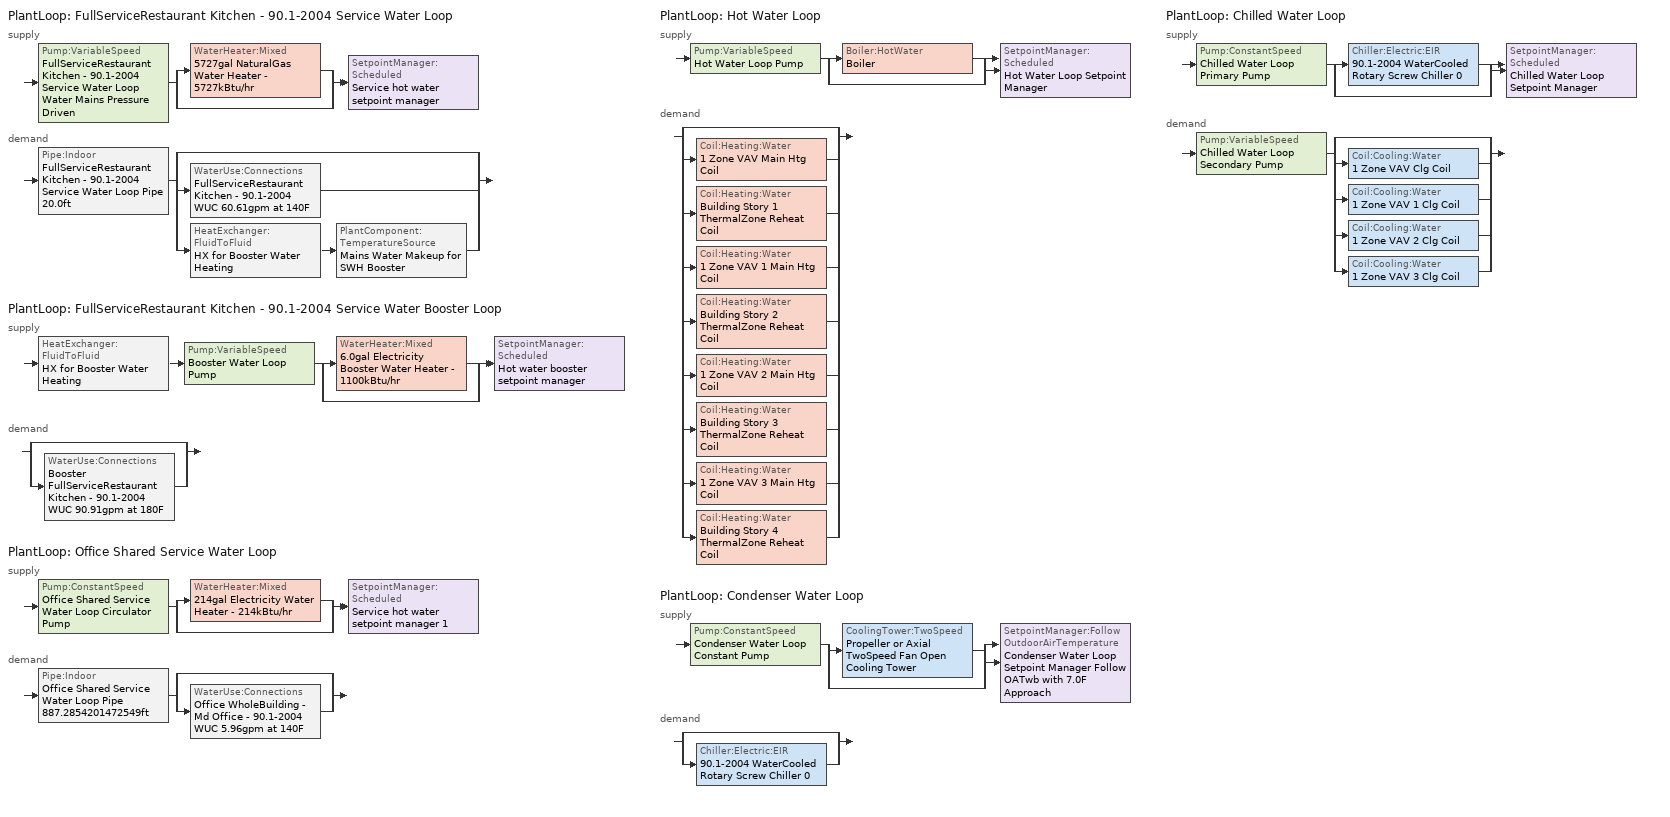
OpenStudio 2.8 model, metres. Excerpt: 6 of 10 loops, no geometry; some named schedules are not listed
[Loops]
PlantLoop 'FullServiceRestaurant Kitchen - 90.1-2004 Service Water Loop'
 supply: Pump:VariableSpeed 'FullServiceRestaurant Kitchen - 90.1-2004 Service Water Loop Water Mains Pressure Driven' > split
  | WaterHeater:Mixed '5727gal NaturalGas Water Heater - 5727kBtu/hr'
  | bypass
  join > SetpointManager:Scheduled 'Service hot water setpoint manager'
 demand: Pipe:Indoor 'FullServiceRestaurant Kitchen - 90.1-2004 Service Water Loop Pipe 20.0ft' > split
  | bypass
  | WaterUse:Connections 'FullServiceRestaurant Kitchen - 90.1-2004 WUC 60.61gpm at 140F'
  | HeatExchanger:FluidToFluid 'HX for Booster Water Heating' > PlantComponent:TemperatureSource 'Mains Water Makeup for SWH Booster'
PlantLoop 'FullServiceRestaurant Kitchen - 90.1-2004 Service Water Booster Loop'
 supply: HeatExchanger:FluidToFluid 'HX for Booster Water Heating' > Pump:VariableSpeed 'Booster Water Loop Pump' > split
  | WaterHeater:Mixed '6.0gal Electricity Booster Water Heater - 1100kBtu/hr'
  | bypass
  join > SetpointManager:Scheduled 'Hot water booster setpoint manager'
 demand: split
  | bypass
  | WaterUse:Connections 'Booster FullServiceRestaurant Kitchen - 90.1-2004 WUC 90.91gpm at 180F'
PlantLoop 'Office Shared Service Water Loop'
 supply: Pump:ConstantSpeed 'Office Shared Service Water Loop Circulator Pump' > split
  | WaterHeater:Mixed '214gal Electricity Water Heater - 214kBtu/hr'
  | bypass
  join > SetpointManager:Scheduled 'Service hot water setpoint manager 1'
 demand: Pipe:Indoor 'Office Shared Service Water Loop Pipe 887.2854201472549ft' > split
  | bypass
  | WaterUse:Connections 'Office WholeBuilding - Md Office - 90.1-2004 WUC 5.96gpm at 140F'
PlantLoop 'Hot Water Loop'
 supply: Pump:VariableSpeed 'Hot Water Loop Pump' > split
  | Boiler:HotWater 'Boiler'
  | bypass
  join > SetpointManager:Scheduled 'Hot Water Loop Setpoint Manager'
 demand: split
  | bypass
  | Coil:Heating:Water '1 Zone VAV Main Htg Coil'
  | Coil:Heating:Water 'Building Story 1 ThermalZone Reheat Coil'
  | Coil:Heating:Water '1 Zone VAV 1 Main Htg Coil'
  | Coil:Heating:Water 'Building Story 2 ThermalZone Reheat Coil'
  | Coil:Heating:Water '1 Zone VAV 2 Main Htg Coil'
  | Coil:Heating:Water 'Building Story 3 ThermalZone Reheat Coil'
  | Coil:Heating:Water '1 Zone VAV 3 Main Htg Coil'
  | Coil:Heating:Water 'Building Story 4 ThermalZone Reheat Coil'
PlantLoop 'Condenser Water Loop'
 supply: Pump:ConstantSpeed 'Condenser Water Loop Constant Pump' > split
  | CoolingTower:TwoSpeed 'Propeller or Axial TwoSpeed Fan Open Cooling Tower'
  | bypass
  join > SetpointManager:FollowOutdoorAirTemperature 'Condenser Water Loop Setpoint Manager Follow OATwb with 7.0F Approach'
 demand: split
  | bypass
  | Chiller:Electric:EIR '90.1-2004 WaterCooled  Rotary Screw Chiller 0'
PlantLoop 'Chilled Water Loop'
 supply: Pump:ConstantSpeed 'Chilled Water Loop Primary Pump' > split
  | Chiller:Electric:EIR '90.1-2004 WaterCooled  Rotary Screw Chiller 0'
  | bypass
  join > SetpointManager:Scheduled 'Chilled Water Loop Setpoint Manager'
 demand: Pump:VariableSpeed 'Chilled Water Loop Secondary Pump' > split
  | bypass
  | Coil:Cooling:Water '1 Zone VAV Clg Coil'
  | Coil:Cooling:Water '1 Zone VAV 1 Clg Coil'
  | Coil:Cooling:Water '1 Zone VAV 2 Clg Coil'
  | Coil:Cooling:Water '1 Zone VAV 3 Clg Coil'
[Construction]
Uninsulated copper pipe 0.75in type L: Copper pipe 0.75in type L
Uninsulated copper pipe 0.75in type L 1: Copper pipe 0.75in type L 1
[Material] Roughness=Smooth; Thickness {m}=0.001143; Conductivity {W/m-K}=386; Density {kg/m3}=8906.27; Specific Heat {J/kg-K}=385.1856; Thermal Absorptance=0.9; Solar Absorptance=0.7; Visible Absorptance=0.7
Copper pipe 0.75in type L; Copper pipe 0.75in type L 1
[Fan:ZoneExhaust] Availability Schedule=RestaurantSitDown Kitchen_Exhaust_SCH; System Availability Manager Coupling Mode=Decoupled
Name | Fan Total Efficiency | Pressure Rise {Pa} | Maximum Flow Rate {m3/s} | Flow Fraction Schedule | Balanced Exhaust Fraction Schedule
Zone FullServiceRestaurant Kitchen A  - Story Ground Exhaust Fan | 0.1595 | 124.544 | 1.3616 | RestaurantSitDown Kitchen_Exhaust_SCH | RestaurantSitDown Kitchen Exhaust Fan Balanced Exhaust Fraction Schedule
Zone FullServiceRestaurant Kitchen A  - Story Ground Transfer Air Source | 1 | 0 | 1.27134
[WaterUse:Connections]
Name | Water Use Equipment Name 1
Booster FullServiceRestaurant Kitchen - 90.1-2004 WUC 90.91gpm at 180F | Booster FullServiceRestaurant Kitchen - 90.1-2004 Service Water Use 90.91gpm at 180F
FullServiceRestaurant Kitchen - 90.1-2004 WUC 60.61gpm at 140F | FullServiceRestaurant Kitchen - 90.1-2004 Service Water Use 60.61gpm at 140F
Office WholeBuilding - Md Office - 90.1-2004 WUC 5.96gpm at 140F | Office WholeBuilding - Md Office - 90.1-2004 Service Water Use 5.96gpm at 140F
[WaterUse:Equipment:Definition] Sensible Fraction Schedule=Fraction Sensible - 0.2; Latent Fraction Schedule=Fraction Latent - 0.05
Name | Peak Flow Rate {m3/s} | Target Temperature Schedule
Booster FullServiceRestaurant Kitchen - 90.1-2004 Service Water Use Def 90.91gpm | 0.0057355 | Mixed Water At Faucet Temp - 180F
FullServiceRestaurant Kitchen - 90.1-2004 Service Water Use Def 60.61gpm | 0.00382367 | Mixed Water At Faucet Temp - 140F
Office WholeBuilding - Md Office - 90.1-2004 Service Water Use Def 5.96gpm | 0.000376083 | Mixed Water At Faucet Temp - 140F 1
[WaterUse:Equipment]
Name | Water Use Equipment Definition | Flow Rate Fraction Schedule
Booster FullServiceRestaurant Kitchen - 90.1-2004 Service Water Use 90.91gpm at 180F | Booster FullServiceRestaurant Kitchen - 90.1-2004 Service Water Use Def 90.91gpm | RestaurantSitDown BLDG_SWH_SCH
FullServiceRestaurant Kitchen - 90.1-2004 Service Water Use 60.61gpm at 140F | FullServiceRestaurant Kitchen - 90.1-2004 Service Water Use Def 60.61gpm | RestaurantSitDown BLDG_SWH_SCH
Office WholeBuilding - Md Office - 90.1-2004 Service Water Use 5.96gpm at 140F | Office WholeBuilding - Md Office - 90.1-2004 Service Water Use Def 5.96gpm | OfficeMedium BLDG_SWH_SCH
[PlantLoop] Glycol Concentration=0; Plant Loop Volume {m3}=Autocalculate; Load Distribution Scheme=Optimal
Name | Maximum Loop Temperature {C} | Minimum Loop Temperature {C} | Fluid Type | Common Pipe Simulation
FullServiceRestaurant Kitchen - 90.1-2004 Service Water Loop; Office Shared Service Water Loop | 60 | 10
FullServiceRestaurant Kitchen - 90.1-2004 Service Water Booster Loop
Hot Water Loop |  | 10 | Water
Condenser Water Loop | 80 | 5
Chilled Water Loop | 40 | 1 |  | CommonPipe
[Sizing:Plant] Sizing Option=NonCoincident; Zone Timesteps in Averaging Window=1; Coincident Sizing Factor Mode=None
Name | Loop Type | Design Loop Exit Temperature {C} | Loop Design Temperature Difference {deltaC}
FullServiceRestaurant Kitchen - 90.1-2004 Service Water Loop; Office Shared Service Water Loop | Heating | 60 | 5
FullServiceRestaurant Kitchen - 90.1-2004 Service Water Booster Loop | Heating | 82.2222 | 5
Hot Water Loop | Heating | 82.2222 | 11.1111
Condenser Water Loop | Condenser | 29.4444 | 5.55556
Chilled Water Loop | Cooling | 6.66667 | 5.61111
[SetpointManager:Scheduled] Control Variable=Temperature
Name | Schedule | Setpoint Node or NodeList
Service hot water setpoint manager | Service Water Loop Temp - 140F | FullServiceRestaurant Kitchen - 90.1-2004 Service Water Loop Supply Outlet Node
Hot water booster setpoint manager | Service Water Booster Temp - 180.00000000000006F | FullServiceRestaurant Kitchen - 90.1-2004 Service Water Booster Loop Supply Outlet Node
Service hot water setpoint manager 1 | Service Water Loop Temp - 140F 1 | Office Shared Service Water Loop Supply Outlet Node
Hot Water Loop Setpoint Manager | Hot Water Loop Temp - 180F | Hot Water Loop Supply Outlet Node
Chilled Water Loop Setpoint Manager | Chilled Water Loop Temp - 44F | Chilled Water Loop Supply Outlet Node
[Pump:VariableSpeed] Skin Loss Radiative Fraction=0.5; Design Power Sizing Method=PowerPerFlowPerPressure; Design Electric Power per Unit Flow Rate {W/(m3/s)}=348701.1; Design Shaft Power per Unit Flow Rate per Unit Head {W-s/m3-Pa}=1.28205; Design Minimum Flow Rate Fraction=0
Name | Rated Pump Head {Pa} | Motor Efficiency | Pump Control Type | Rated Power Consumption {W} | Minimum Flow Rate {m3/s} | Fraction of Motor Inefficiencies to Fluid Stream | Coefficient 1 of the Part Load Performance Curve | Coefficient 2 of the Part Load Performance Curve | Coefficient 3 of the Part Load Performance Curve | Coefficient 4 of the Part Load Performance Curve
FullServiceRestaurant Kitchen - 90.1-2004 Service Water Loop Water Mains Pressure Driven | 0.001 | 1 | Continuous
Booster Water Loop Pump | 0 | 1 | Continuous | 0 | 0
Hot Water Loop Pump | 179344 | 0.9 | Intermittent
Chilled Water Loop Secondary Pump | 134508 | 0.9 | Intermittent |  |  | 0 | 0 | 0.0205 | 0.4101 | 0.5753
[WaterHeater:Mixed] Deadband Temperature Difference {deltaC}=2; Heater Control Type=Cycle; Off Cycle Parasitic Fuel Consumption Rate {W}=0; Off Cycle Parasitic Heat Fraction to Tank=0.8; On Cycle Parasitic Fuel Consumption Rate {W}=0; Ambient Temperature Indicator=Schedule; Use Side Effectiveness=1; Source Side Effectiveness=1; Use Side Design Flow Rate {m3/s}=autosize; Source Side Design Flow Rate {m3/s}=autosize; Indirect Water Heating Recovery Time {hr}=1.5; Source Side Flow Control Mode=IndirectHeatPrimarySetpoint
Name | Tank Volume {m3} | Setpoint Temperature Schedule | Maximum Temperature Limit {C} | Heater Maximum Capacity {W} | Heater Fuel Type | Heater Thermal Efficiency | Off Cycle Parasitic Fuel Type | On Cycle Parasitic Fuel Type | Ambient Temperature Schedule | Off Cycle Loss Coefficient to Ambient Temperature {W/K} | On Cycle Loss Coefficient to Ambient Temperature {W/K}
5727gal NaturalGas Water Heater - 5727kBtu/hr | 21.6802 | Service Water Loop Temp - 140F | 60 | 1.67851e+06 | NaturalGas | 0.78 | NaturalGas | NaturalGas | Water Heater Ambient Temp Schedule - 71.6f | 6 | 6
6.0gal Electricity Booster Water Heater - 1100kBtu/hr | 0.0227125 | Service Water Booster Temp - 180.00000000000006F | 82.2222 | 322273 | Electricity | 1 | Electricity | Electricity | Water Heater Ambient Temp Schedule - 71.6 | 1.053 | 1.053
214gal Electricity Water Heater - 214kBtu/hr | 0.810308 | Service Water Loop Temp - 140F 1 | 60 | 62735 | Electricity | 1 | Electricity | Electricity | Water Heater Ambient Temp Schedule - 71.6f 1 | 1.053 | 1.053
[Pipe:Indoor] Environment Type=Schedule; Pipe Inside Diameter {m}=0.019939
Name | Construction | Ambient Temperature Schedule | Ambient Air Velocity Schedule | Pipe Length {m}
FullServiceRestaurant Kitchen - 90.1-2004 Service Water Loop Pipe 20.0ft | Uninsulated copper pipe 0.75in type L | FullServiceRestaurant Kitchen - 90.1-2004 Service Water Loop Piping Air Temp - 70F | FullServiceRestaurant Kitchen - 90.1-2004 Service Water Loop Piping Air Velocity - 0.67mph | 6.096
Office Shared Service Water Loop Pipe 887.2854201472549ft | Uninsulated copper pipe 0.75in type L 1 | Office Shared Service Water Loop Piping Air Temp - 70F | Office Shared Service Water Loop Piping Air Velocity - 0.67mph | 270.445
[HeatExchanger:FluidToFluid]
HX for Booster Water Heating: Loop Demand Side Design Flow Rate {m3/s}=autosize; Loop Supply Side Design Flow Rate {m3/s}=autosize; Heat Exchange Model Type=Ideal; Heat Exchanger U-Factor Times Area Value {W/K}=autosize; Control Type=UncontrolledOn; Minimum Temperature Difference to Activate Heat Exchanger {deltaC}=0.01; Heat Transfer Metering End Use Type=LoopToLoop; Component Override Cooling Control Temperature Mode=Loop; Sizing Factor=1; Operation Minimum Temperature Limit {C}=0; Operation Maximum Temperature Limit {C}=100
[PlantComponent:TemperatureSource]
Mains Water Makeup for SWH Booster: Design Volume Flow Rate {m3/s}=autosize; Temperature Specification Type=Scheduled; Source Temperature {C}=8; Source Temperature Schedule=Mains Water Temperature
[Pump:ConstantSpeed] Rated Flow Rate {m3/s}=autosize; Rated Power Consumption {W}=autosize; Fraction of Motor Inefficiencies to Fluid Stream=0; Pump Control Type=Intermittent; Design Power Sizing Method=PowerPerFlowPerPressure; Design Electric Power per Unit Flow Rate {W/(m3/s)}=348701.1; Design Shaft Power per Unit Flow Rate per Unit Head {W-s/m3-Pa}=1.28205
Name | Rated Pump Head {Pa} | Motor Efficiency
Office Shared Service Water Loop Circulator Pump | 29890.7 | 0.3
Condenser Water Loop Constant Pump | 148557 | 0.9
Chilled Water Loop Primary Pump | 44836 | 0.9
[Boiler:HotWater]
Boiler: Fuel Type=NaturalGas; Nominal Thermal Efficiency=0.78; Efficiency Curve Temperature Evaluation Variable=LeavingBoiler; Design Water Outlet Temperature {C}=82.2222; Minimum Part Load Ratio=0; Maximum Part Load Ratio=1.2; Optimum Part Load Ratio=1; Water Outlet Upper Temperature Limit {C}=95; Boiler Flow Mode=LeavingSetpointModulated; Parasitic Electric Load {W}=0; Sizing Factor=1
[SetpointManager:FollowOutdoorAirTemperature]
Condenser Water Loop Setpoint Manager Follow OATwb with 7.0F Approach: Control Variable=Temperature; Reference Temperature Type=OutdoorAirWetBulb; Offset Temperature Difference {deltaC}=3.88889; Maximum Setpoint Temperature {C}=29.4444; Minimum Setpoint Temperature {C}=21.1111; Setpoint Node or NodeList=Condenser Water Loop Supply Outlet Node
[CoolingTower:TwoSpeed]
Propeller or Axial TwoSpeed Fan Open Cooling Tower: Design Water Flow Rate {m3/s}=autosize; High Fan Speed Air Flow Rate {m3/s}=autosize; High Fan Speed Fan Power {W}=autosize; High Fan Speed U-Factor Times Area Value {W/K}=autosize; Low Fan Speed Air Flow Rate {m3/s}=AutoSize; Low Fan Speed Fan Power {W}=AutoSize; Low Fan Speed U-Factor Times Area Value {W/K}=AutoSize; Number of Cells=1; Sizing Factor=1; Design Inlet Air Dry-Bulb Temperature {C}=35; Design Inlet Air Wet-Bulb Temperature {C}=25.6; Design Approach Temperature {deltaC}=autosize; Design Range Temperature {deltaC}=autosize
[Chiller:Electric:EIR]
90.1-2004 WaterCooled  Rotary Screw Chiller 0: Reference Capacity {W}=Autosize; Reference COP {W/W}=5.5; Reference Leaving Chilled Water Temperature {C}=6.66667; Reference Entering Condenser Fluid Temperature {C}=35; Cooling Capacity Function of Temperature Curve=Curve Biquadratic 1; Electric Input to Cooling Output Ratio Function of Temperature Curve=Curve Biquadratic 2; Electric Input to Cooling Output Ratio Function of Part Load Ratio Curve=Curve Quadratic 1; Minimum Part Load Ratio=0.15; Maximum Part Load Ratio=1; Optimum Part Load Ratio=1; Minimum Unloading Ratio=0.25; Condenser Type=WaterCooled; Leaving Chilled Water Lower Temperature Limit {C}=2.22222; Chiller Flow Mode=ConstantFlow; Design Heat Recovery Water Flow Rate {m3/s}=0; Sizing Factor=1; Basin Heater Capacity {W/K}=0; Basin Heater Setpoint Temperature {C}=10
[Coil:Heating:Water] Availability Schedule=Always On Discrete; Rated Inlet Water Temperature {C}=82.2222; Rated Outlet Water Temperature {C}=71.1111
Name | Rated Inlet Air Temperature {C} | Rated Outlet Air Temperature {C}
1 Zone VAV Main Htg Coil; 1 Zone VAV 1 Main Htg Coil; 1 Zone VAV 2 Main Htg Coil; 1 Zone VAV 3 Main Htg Coil | 7.22222 | 12.7778
Building Story 1 ThermalZone Reheat Coil; Building Story 2 ThermalZone Reheat Coil; Building Story 3 ThermalZone Reheat Coil; Building Story 4 ThermalZone Reheat Coil | 12.7778 | 40
[Controller:WaterCoil] Minimum Actuated Flow {m3/s}=0
Name | Water Coil | Action | Controller Convergence Tolerance {deltaC}
1 Zone VAV Main Htg Coil Controller | 1 Zone VAV Main Htg Coil | Normal | 0.1
1 Zone VAV Clg Coil Controller | 1 Zone VAV Clg Coil | Reverse
Building Story 1 ThermalZone Reheat Coil Controller | Building Story 1 ThermalZone Reheat Coil | Normal | 0.1
1 Zone VAV 1 Main Htg Coil Controller | 1 Zone VAV 1 Main Htg Coil | Normal | 0.1
1 Zone VAV 1 Clg Coil Controller | 1 Zone VAV 1 Clg Coil | Reverse
Building Story 2 ThermalZone Reheat Coil Controller | Building Story 2 ThermalZone Reheat Coil | Normal | 0.1
1 Zone VAV 2 Main Htg Coil Controller | 1 Zone VAV 2 Main Htg Coil | Normal | 0.1
1 Zone VAV 2 Clg Coil Controller | 1 Zone VAV 2 Clg Coil | Reverse
Building Story 3 ThermalZone Reheat Coil Controller | Building Story 3 ThermalZone Reheat Coil | Normal | 0.1
1 Zone VAV 3 Main Htg Coil Controller | 1 Zone VAV 3 Main Htg Coil | Normal | 0.1
1 Zone VAV 3 Clg Coil Controller | 1 Zone VAV 3 Clg Coil | Reverse
Building Story 4 ThermalZone Reheat Coil Controller | Building Story 4 ThermalZone Reheat Coil | Normal | 0.1
[Coil:Cooling:Water] Availability Schedule=Always On Discrete; Design Inlet Water Temperature {C}=Autosize; Heat Exchanger Configuration=CrossFlow
1 Zone VAV Clg Coil; 1 Zone VAV 1 Clg Coil; 1 Zone VAV 2 Clg Coil; 1 Zone VAV 3 Clg Coil
[Schedule:Ruleset]
RestaurantSitDown BLDG_SWH_SCH: Default Day Schedule=RestaurantSitDown BLDG_SWH_SCH Default; Summer Design Day Schedule=RestaurantSitDown BLDG_SWH_SCH Summer Design Day; Winter Design Day Schedule=RestaurantSitDown BLDG_SWH_SCH Winter Design Day
Fraction Sensible - 0.2: Default Day Schedule=Fraction Sensible - 0.2 Default
Fraction Latent - 0.05: Default Day Schedule=Fraction Latent - 0.05 Default
Mixed Water At Faucet Temp - 180F: Default Day Schedule=Mixed Water At Faucet Temp - 180F Default
Mixed Water At Faucet Temp - 140F: Default Day Schedule=Mixed Water At Faucet Temp - 140F Default
Service Water Loop Temp - 140F: Default Day Schedule=Service Water Loop Temp - 140F Default
Water Heater Ambient Temp Schedule - 71.6f: Default Day Schedule=Water Heater Ambient Temp Schedule - 71.6f Default
FullServiceRestaurant Kitchen - 90.1-2004 Service Water Loop Piping Air Temp - 70F: Default Day Schedule=FullServiceRestaurant Kitchen - 90.1-2004 Service Water Loop Piping Air Temp - 70F Default
FullServiceRestaurant Kitchen - 90.1-2004 Service Water Loop Piping Air Velocity - 0.67mph: Default Day Schedule=FullServiceRestaurant Kitchen - 90.1-2004 Service Water Loop Piping Air Velocity - 0.67mph Default
Service Water Booster Temp - 180.00000000000006F: Default Day Schedule=Service Water Booster Temp - 180.00000000000006F Default
Water Heater Ambient Temp Schedule - 71.6: Default Day Schedule=Water Heater Ambient Temp Schedule - 71.6 Default
OfficeMedium BLDG_SWH_SCH: Default Day Schedule=OfficeMedium BLDG_SWH_SCH Default; Summer Design Day Schedule=OfficeMedium BLDG_SWH_SCH Summer Design Day; Winter Design Day Schedule=OfficeMedium BLDG_SWH_SCH Winter Design Day
Mixed Water At Faucet Temp - 140F 1: Default Day Schedule=Mixed Water At Faucet Temp - 140F Default 1
Service Water Loop Temp - 140F 1: Default Day Schedule=Service Water Loop Temp - 140F Default 1
Water Heater Ambient Temp Schedule - 71.6f 1: Default Day Schedule=Water Heater Ambient Temp Schedule - 71.6f Default 1
Office Shared Service Water Loop Piping Air Temp - 70F: Default Day Schedule=Office Shared Service Water Loop Piping Air Temp - 70F Default
Office Shared Service Water Loop Piping Air Velocity - 0.67mph: Default Day Schedule=Office Shared Service Water Loop Piping Air Velocity - 0.67mph Default
Hot Water Loop Temp - 180F: Default Day Schedule=Hot Water Loop Temp - 180F Default
Chilled Water Loop Temp - 44F: Default Day Schedule=Chilled Water Loop Temp - 44F Default
[Schedule:Day]
RestaurantSitDown BLDG_SWH_SCH Default: 1, 0, 0.25, 6, 0, 0, 10, 0, 0.15, 12, 0, 0.5, 14, 0, 0.4, 17, 0, 0.3, 18, 0, 0.4, 20, 0, 0.5, 21, 0, 0.4, 22, 0, 0.5, 23, 0, 0.4, 24, 0, 0.2
RestaurantSitDown BLDG_SWH_SCH Summer Design Day; RestaurantSitDown BLDG_SWH_SCH SmrDsn|Wkdy Day: 1, 0, 0.2, 6, 0, 0, 7, 0, 0.15, 8, 0, 0.6, 9, 0, 0.55, 10, 0, 0.45, 11, 0, 0.4, 12, 0, 0.45, 13, 0, 0.4, 14, 0, 0.35, 17, 0, 0.3, 18, 0, 0.4, 19, 0, 0.55, 20, 0, 0.6, 21, 0, 0.5, 22, 0, 0.55, 23, 0, 0.45, 24, 0, 0.25
RestaurantSitDown BLDG_SWH_SCH Winter Design Day; RestaurantSitDown BLDG_SWH_SCH WntrDsn|Sat Day: 1, 0, 0.2, 6, 0, 0, 9, 0, 0.15, 10, 0, 0.5, 11, 0, 0.45, 13, 0, 0.5, 14, 0, 0.45, 16, 0, 0.4, 17, 0, 0.35, 18, 0, 0.4, 20, 0, 0.55, 21, 0, 0.5, 22, 0, 0.55, 23, 0, 0.4, 24, 0, 0.3
Fraction Sensible - 0.2 Default: 24, 0, 0.2
Fraction Latent - 0.05 Default: 24, 0, 0.05
Mixed Water At Faucet Temp - 180F Default; Service Water Booster Temp - 180.00000000000006F Default; Hot Water Loop Temp - 180F Default: 24, 0, 82.2222
Mixed Water At Faucet Temp - 140F Default; Service Water Loop Temp - 140F Default; Mixed Water At Faucet Temp - 140F Default 1; Service Water Loop Temp - 140F Default 1: 24, 0, 60
Water Heater Ambient Temp Schedule - 71.6f Default; Water Heater Ambient Temp Schedule - 71.6 Default; Water Heater Ambient Temp Schedule - 71.6f Default 1: 24, 0, 22
FullServiceRestaurant Kitchen - 90.1-2004 Service Water Loop Piping Air Temp - 70F Default; Office Shared Service Water Loop Piping Air Temp - 70F Default: 24, 0, 21.1111
FullServiceRestaurant Kitchen - 90.1-2004 Service Water Loop Piping Air Velocity - 0.67mph Default; Office Shared Service Water Loop Piping Air Velocity - 0.67mph Default: 24, 0, 0.3
OfficeMedium BLDG_SWH_SCH Default: 6, 0, 0, 11, 0, 0.04, 13, 0, 0.06, 14, 0, 0.09, 15, 0, 0.06, 18, 0, 0.04, 24, 0, 0
OfficeMedium BLDG_SWH_SCH Summer Design Day; OfficeMedium BLDG_SWH_SCH SmrDsn|Wkdy Day: 6, 0, 0, 7, 0, 0.07, 8, 0, 0.19, 9, 0, 0.35, 10, 0, 0.38, 11, 0, 0.39, 12, 0, 0.47, 13, 0, 0.57, 14, 0, 0.54, 15, 0, 0.34, 16, 0, 0.33, 17, 0, 0.44, 18, 0, 0.26, 19, 0, 0.21, 20, 0, 0.15, 21, 0, 0.17, 22, 0, 0.08, 24, 0, 0.05
OfficeMedium BLDG_SWH_SCH Winter Design Day; OfficeMedium BLDG_SWH_SCH WntrDsn|Sat Day: 6, 0, 0, 7, 0, 0.07, 8, 0, 0.11, 9, 0, 0.15, 10, 0, 0.21, 11, 0, 0.19, 12, 0, 0.23, 13, 0, 0.2, 14, 0, 0.19, 15, 0, 0.15, 16, 0, 0.13, 17, 0, 0.14, 19, 0, 0.07, 24, 0, 0
Chilled Water Loop Temp - 44F Default: 24, 0, 6.66667
[Schedule:Rule] Date Specification Type=DateRange; Start Month=1; Start Day=1; End Month=12; End Day=31
Name | Schedule Ruleset | Rule Order | Day Schedule | Apply Monday | Apply Tuesday | Apply Wednesday | Apply Thursday | Apply Friday | Apply Saturday
Schedule Rule 21 | RestaurantSitDown BLDG_SWH_SCH | 1 | RestaurantSitDown BLDG_SWH_SCH SmrDsn|Wkdy Day | Yes | Yes | Yes | Yes | Yes
Schedule Rule 22 | RestaurantSitDown BLDG_SWH_SCH | 0 | RestaurantSitDown BLDG_SWH_SCH WntrDsn|Sat Day |  |  |  |  |  | Yes
Schedule Rule 23 | OfficeMedium BLDG_SWH_SCH | 1 | OfficeMedium BLDG_SWH_SCH SmrDsn|Wkdy Day | Yes | Yes | Yes | Yes | Yes
Schedule Rule 24 | OfficeMedium BLDG_SWH_SCH | 0 | OfficeMedium BLDG_SWH_SCH WntrDsn|Sat Day |  |  |  |  |  | Yes
[Schedule:Constant]
Name | Value
Always On Discrete | 1
Mains Water Temperature | 10
[Curve:Biquadratic] Minimum Value of x=5; Maximum Value of x=10; Minimum Value of y=24; Maximum Value of y=35
Name | Coefficient1 Constant | Coefficient2 x | Coefficient3 x**2 | Coefficient4 y | Coefficient5 y**2 | Coefficient6 x*y
Curve Biquadratic 1 | 1.02152 | 0.0370359 | 0.000233248 | -0.00389405 | -6.52536e-05 | -0.000268045
Curve Biquadratic 2 | 0.701769 | -0.00452016 | 0.00053311 | -0.00549821 | 0.000544579 | -0.000729032
[Curve:Quadratic]
Curve Quadratic 1: Coefficient1 Constant=0.0636912; Coefficient2 x=0.584888; Coefficient3 x**2=0.352803; Minimum Value of x=0; Maximum Value of x=1
